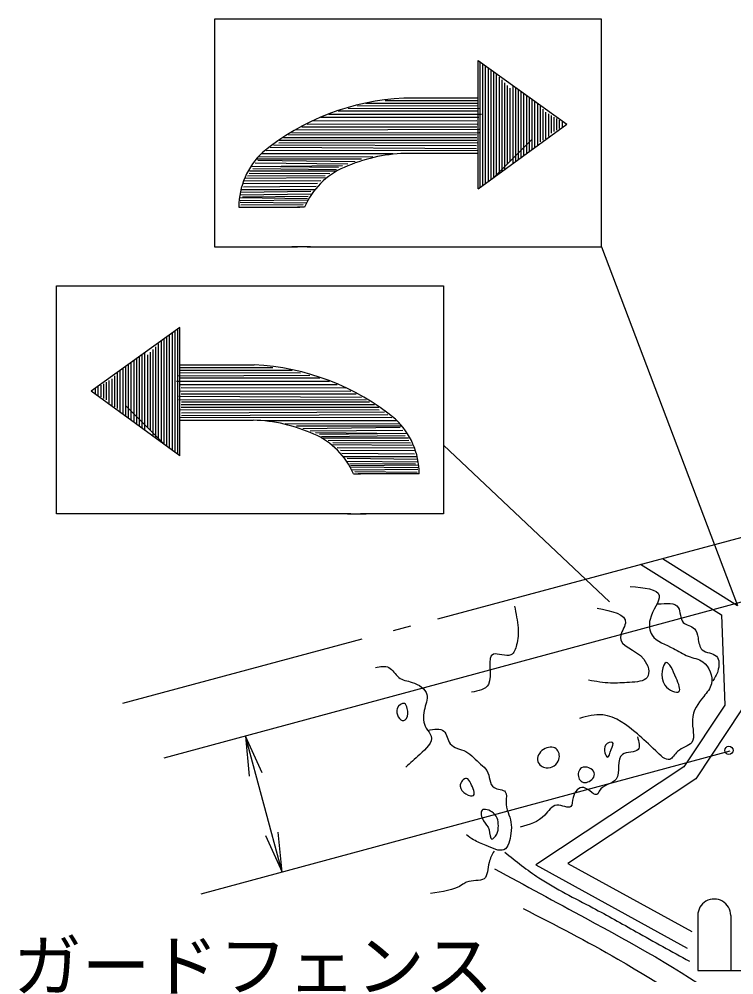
# Model space of a CAD drawing. Units: millimetres, scale not verified. Extents: x 40000 to 680000, y 20000 to 380000.
# Drawn here: x 60531 to 86575, y 299676 to 334492 of the extents above; entities that cross this region are included whole.
import ezdxf
from ezdxf.enums import TextEntityAlignment as Align

# ---------------------------------------------------------------- set-up
doc = ezdxf.new("R2010")
doc.units = ezdxf.units.MM
doc.header["$LTSCALE"] = 1000
for name, color, linetype, lineweight in [('M-BGD', 7, 'Continuous', 25), ('M-BMK-SRVR', 3, 'Continuous', 25), ('M-STR-STR3', 7, 'Continuous', 25), ('M-STR-STRC', 7, 'Continuous', 25)]:
    doc.layers.add(name, color=color, linetype=linetype, lineweight=lineweight)
doc.styles.add('ＭＳ ゴシック', font='')
doc.styles.get('ＭＳ ゴシック').set_extended_font_data('MS Gothic')

# ---------------------------------------------------------------- blocks, each defined once
blk = doc.blocks.new('open_arrow')
at = {"color": 0, "linetype": 'Continuous', "lineweight": -2}
blk.add_lwpolyline([(7.5, 1.25), (0, 0), (7.5, -1.25)], dxfattribs=at)

msp = doc.modelspace()

# ---------------------------------------------------------------- linework, layer by layer
at = {"layer": 'M-BGD'}
for p, q in [((83970, 314845), (86708, 313136)), ((83178, 314633), (86120, 312795)), ((86120, 312795), (86242, 309507)), ((86242, 309507), (84750, 307254)), ((86849, 309336), (85183, 306820)), ((84750, 307254), (79361, 303691)), ((85183, 306820), (80520, 303738)), ((79361, 303691), (84877, 300654)), ((80520, 303738), (85037, 301252)), ((85259, 301840), (85259, 299840)), ((86459, 301840), (86459, 299840)), ((85259, 299840), (87259, 299840))]:
    msp.add_line(p, q, dxfattribs=at)
msp.add_circle((86394, 307854), 150, dxfattribs=at)
msp.add_arc((85859, 301840), 600, 0, 180.0001, dxfattribs=at)
for points, knots in [([(82800, 313830), (83305, 313782), (83809, 313733), (83854, 313496), (83892, 313295), (83601, 312960), (83520, 312621), (83471, 312415), (83499, 312207), (83597, 312055), (83754, 311812), (84088, 311711), (84369, 311567), (84556, 311470), (84720, 311354), (84909, 311284), (85088, 311217), (85291, 311190), (85449, 311078), (85684, 310911), (85823, 310556), (85758, 310281), (85717, 310106), (85593, 309963), (85475, 309818), (85269, 309565), (85077, 309303), (85063, 308969), (85051, 308676), (85174, 308328), (85038, 308146), (84936, 308009), (84690, 307965), (84523, 307811), (84414, 307711), (84339, 307564), (84240, 307528), (84093, 307475), (83895, 307672), (83726, 307837), (83470, 308087), (83281, 308262), (83057, 308454), (82703, 308758), (82262, 309102), (81797, 309149), (81519, 309177), (81234, 309098), (80948, 309020)], [0, 0, 0, 0, 1, 1, 1, 2, 2, 2, 3, 3, 3, 4, 4, 4, 5, 5, 5, 6, 6, 6, 7, 7, 7, 8, 8, 8, 9, 9, 9, 10, 10, 10, 11, 11, 11, 12, 12, 12, 13, 13, 13, 14, 14, 14, 15, 15, 15, 16, 16, 16, 16]), ([(78581, 313110), (78637, 312842), (78693, 312574), (78710, 312313), (78723, 312112), (78712, 311915), (78659, 311695), (78622, 311548), (78567, 311391), (78453, 311335), (78276, 311249), (77959, 311408), (77810, 311361), (77550, 311278), (77800, 310570), (77630, 310255), (77527, 310064), (77269, 310018), (77012, 309972)], [0, 0, 0, 0, 1, 1, 1, 2, 2, 2, 3, 3, 3, 4, 4, 4, 5, 5, 5, 6, 6, 6, 6]), ([(81591, 313033), (82127, 312928), (82662, 312823), (82620, 312493), (82600, 312338), (82453, 312133), (82440, 311978), (82412, 311647), (82997, 311544), (83289, 311181), (83459, 310969), (83530, 310667), (83417, 310512), (83307, 310360), (83021, 310347), (82774, 310332), (82517, 310316), (82303, 310298), (82080, 310306), (81821, 310316), (81552, 310363), (81282, 310409)], [0, 0, 0, 0, 1, 1, 1, 2, 2, 2, 3, 3, 3, 4, 4, 4, 5, 5, 5, 6, 6, 6, 7, 7, 7, 7]), ([(83803, 313187), (84119, 313217), (84434, 313247), (84549, 313059), (84635, 312917), (84607, 312651), (84729, 312518), (84830, 312408), (85033, 312390), (85141, 312287), (85222, 312209), (85248, 312083), (85269, 311952), (85297, 311784), (85316, 311609), (85423, 311515), (85554, 311401), (85815, 311406), (85938, 311284), (86056, 311166), (86047, 310930), (85989, 310744), (85947, 310605), (85878, 310494), (85809, 310383)], [0, 0, 0, 0, 1, 1, 1, 2, 2, 2, 3, 3, 3, 4, 4, 4, 5, 5, 5, 6, 6, 6, 7, 7, 7, 8, 8, 8, 8]), ([(73514, 310872), (73692, 310907), (73870, 310942), (74003, 310872), (74142, 310800), (74232, 310614), (74363, 310512), (74496, 310408), (74672, 310391), (74852, 310332), (75092, 310253), (75339, 310096), (75392, 309895), (75437, 309720), (75336, 309512), (75289, 309303), (75238, 309078), (75248, 308851), (75366, 308660), (75427, 308561), (75517, 308471), (75546, 308377), (75615, 308156), (75354, 307910), (75135, 307708), (74941, 307531), (74781, 307388), (74620, 307245)], [0, 0, 0, 0, 1, 1, 1, 2, 2, 2, 3, 3, 3, 4, 4, 4, 5, 5, 5, 6, 6, 6, 7, 7, 7, 8, 8, 8, 9, 9, 9, 9]), ([(84060, 310229), (83856, 310525), (83973, 311028), (84112, 311052), (84224, 311072), (84351, 310774), (84472, 310486), (84562, 310272), (84649, 310064), (84575, 309998), (84491, 309922), (84200, 310027), (84060, 310229)], [0, 0, 0, 0, 1, 1, 1, 2, 2, 2, 3, 3, 3, 4, 4, 4, 4]), ([(74311, 309380), (74355, 309505), (74489, 309596), (74569, 309560), (74621, 309537), (74650, 309457), (74672, 309380), (74708, 309246), (74721, 309119), (74646, 309020), (74619, 308985), (74581, 308953), (74543, 308943), (74396, 308904), (74242, 309184), (74311, 309380)], [0, 0, 0, 0, 1, 1, 1, 2, 2, 2, 3, 3, 3, 4, 4, 4, 5, 5, 5, 5]), ([(75418, 308583), (75652, 308629), (75887, 308674), (76009, 308557), (76116, 308455), (76137, 308228), (76241, 308094), (76367, 307931), (76615, 307907), (76807, 307811), (77022, 307704), (77165, 307507), (77347, 307348), (77431, 307275), (77523, 307211), (77578, 307117), (77692, 306925), (77652, 306612), (77835, 306499), (77956, 306426), (78172, 306439), (78247, 306345), (78309, 306268), (78275, 306119), (78273, 305985), (78269, 305699), (78409, 305478), (78453, 305239), (78476, 305111), (78472, 304978), (78453, 304827), (78422, 304591), (78354, 304312), (78196, 304236), (78033, 304158), (77775, 304294), (77552, 304390), (77382, 304463), (77231, 304513), (77089, 304596), (77002, 304647), (76917, 304712), (76832, 304776)], [0, 0, 0, 0, 1, 1, 1, 2, 2, 2, 3, 3, 3, 4, 4, 4, 5, 5, 5, 6, 6, 6, 7, 7, 7, 8, 8, 8, 9, 9, 9, 10, 10, 10, 11, 11, 11, 12, 12, 12, 13, 13, 13, 14, 14, 14, 14]), ([(83057, 308351), (83109, 308165), (83161, 307979), (83083, 307888), (82982, 307772), (82667, 307811), (82517, 307708), (82282, 307548), (82452, 307041), (82285, 306808), (82150, 306619), (81792, 306611), (81668, 306371), (81649, 306334), (81636, 306292), (81617, 306268), (81523, 306149), (81297, 306456), (81102, 306499), (80920, 306540), (80765, 306350), (80716, 306139), (80685, 306002), (80697, 305855), (80639, 305805), (80551, 305729), (80302, 305870), (80125, 305856), (79931, 305842), (79823, 305642), (79687, 305496), (79447, 305238), (79117, 305149), (78787, 305059)], [0, 0, 0, 0, 1, 1, 1, 2, 2, 2, 3, 3, 3, 4, 4, 4, 5, 5, 5, 6, 6, 6, 7, 7, 7, 8, 8, 8, 9, 9, 9, 10, 10, 10, 11, 11, 11, 11]), ([(81977, 307605), (81905, 307602), (81795, 307889), (81900, 308043), (81965, 308139), (82113, 308183), (82157, 308146), (82198, 308110), (82146, 308003), (82105, 307888), (82057, 307753), (82027, 307608), (81977, 307605)], [0, 0, 0, 0, 1, 1, 1, 2, 2, 2, 3, 3, 3, 4, 4, 4, 4]), ([(79739, 307220), (79601, 307236), (79469, 307332), (79430, 307451), (79382, 307600), (79482, 307786), (79636, 307888), (79784, 307987), (79982, 308008), (80099, 307914), (80200, 307833), (80241, 307667), (80202, 307528), (80147, 307335), (79938, 307195), (79739, 307220)], [0, 0, 0, 0, 1, 1, 1, 2, 2, 2, 3, 3, 3, 4, 4, 4, 5, 5, 5, 5]), ([(81051, 306705), (80991, 306733), (80945, 306790), (80922, 306859), (80879, 306988), (80915, 307157), (81025, 307220), (81170, 307302), (81444, 307197), (81488, 307040), (81507, 306972), (81483, 306896), (81437, 306834), (81347, 306715), (81171, 306649), (81051, 306705)], [0, 0, 0, 0, 1, 1, 1, 2, 2, 2, 3, 3, 3, 4, 4, 4, 5, 5, 5, 5]), ([(77089, 306216), (76991, 306140), (76608, 306324), (76601, 306551), (76596, 306691), (76735, 306847), (76832, 306834), (76895, 306825), (76941, 306744), (76987, 306654), (77074, 306482), (77164, 306274), (77089, 306216)], [0, 0, 0, 0, 1, 1, 1, 2, 2, 2, 3, 3, 3, 4, 4, 4, 4]), ([(77758, 304622), (77683, 304616), (77691, 304822), (77655, 304956), (77616, 305106), (77521, 305164), (77450, 305290), (77379, 305415), (77331, 305607), (77398, 305676), (77472, 305751), (77682, 305680), (77810, 305573), (77981, 305430), (78002, 305222), (77990, 305033), (77982, 304925), (77964, 304824), (77887, 304725), (77848, 304674), (77794, 304624), (77758, 304622)], [0, 0, 0, 0, 1, 1, 1, 2, 2, 2, 3, 3, 3, 4, 4, 4, 5, 5, 5, 6, 6, 6, 7, 7, 7, 7]), ([(77835, 304184), (77765, 304057), (77694, 303929), (77655, 303773), (77602, 303557), (77609, 303287), (77475, 303181), (77333, 303069), (77033, 303143), (76832, 303053), (76786, 303032), (76746, 303002), (76704, 302975), (76360, 302754), (75940, 302698), (75520, 302641)], [0, 0, 0, 0, 1, 1, 1, 2, 2, 2, 3, 3, 3, 4, 4, 4, 5, 5, 5, 5]), ([(78225, 304142), (78632, 303818), (79040, 303495), (79473, 303211), (80097, 302802), (80774, 302473), (81435, 302122), (81967, 301840), (82489, 301543), (83013, 301248), (83657, 300886), (84305, 300528), (84953, 300171)], [0, 0, 0, 0, 1, 1, 1, 2, 2, 2, 3, 3, 3, 4, 4, 4, 4]), ([(77857, 303538), (78965, 302938), (80072, 302339), (81180, 301738), (82883, 300816), (84588, 299893), (86166, 298761), (86768, 298328), (87353, 297865), (88000, 297515), (88634, 297172), (89329, 296936), (89974, 296615), (91183, 296011), (92219, 295104), (93263, 294226), (94183, 293452), (95109, 292701), (95963, 291872), (96647, 291208), (97284, 290494), (97867, 289725), (98444, 288965), (98967, 288150), (99286, 287267), (99616, 286357), (99728, 285376), (99840, 284394)], [0, 0, 0, 0, 1, 1, 1, 2, 2, 2, 3, 3, 3, 4, 4, 4, 5, 5, 5, 6, 6, 6, 7, 7, 7, 8, 8, 8, 9, 9, 9, 9]), ([(78902, 302091), (80062, 301498), (81222, 300905), (82348, 300253), (83940, 299330), (85464, 298287), (87020, 297304), (87945, 296720), (88881, 296158), (89815, 295581), (90621, 295083), (91426, 294574), (92151, 293973), (92836, 293405), (93451, 292754), (94104, 292135), (94769, 291504), (95475, 290905), (96018, 290182), (96506, 289533), (96863, 288782), (97282, 288076), (97700, 287370), (98180, 286708), (98660, 286047)], [0, 0, 0, 0, 1, 1, 1, 2, 2, 2, 3, 3, 3, 4, 4, 4, 5, 5, 5, 6, 6, 6, 7, 7, 7, 8, 8, 8, 8])]:
    msp.add_open_spline(points, degree=3, knots=knots, dxfattribs=at)
at = {"layer": 'M-BMK-SRVR'}
for p, q in [((75793, 312652), (94384, 317638)), ((74171, 312217), (74800, 312386)), ((64308, 309572), (73036, 311913))]:
    msp.add_line(p, q, dxfattribs=at)
at = {"layer": 'M-STR-STR3'}
for p, q in [((87161, 313341), (65809, 307576)), ((70115, 303415), (68775, 308377)), ((86432, 307820), (67149, 302614))]:
    msp.add_line(p, q, dxfattribs=at)
at = {"layer": 'M-STR-STRC'}
for p, q in [((81754, 334492), (67654, 334492)), ((67654, 334492), (67654, 326192)), ((81754, 334492), (67654, 334492)), ((67654, 334492), (67654, 326192)), ((81754, 326192), (81754, 334492)), ((81754, 326192), (81754, 334492)), ((77254, 332979), (80489, 330660)), ((77254, 328304), (77254, 332979)), ((77254, 332979), (80489, 330660)), ((77254, 328304), (77254, 332979)), ((77329, 328358), (77329, 332925)), ((77329, 328358), (77329, 332925)), ((77429, 328431), (77429, 332854)), ((77429, 328431), (77429, 332854)), ((77529, 328504), (77529, 332782)), ((77529, 328504), (77529, 332782)), ((77629, 328577), (77629, 332710)), ((77629, 328577), (77629, 332710)), ((77729, 328650), (77729, 332639)), ((77729, 328650), (77729, 332639)), ((77829, 328723), (77829, 332575)), ((77829, 328723), (77829, 332575)), ((77929, 328795), (77929, 332475)), ((77929, 328795), (77929, 332475)), ((78029, 328868), (78029, 332375)), ((78029, 328868), (78029, 332375)), ((78129, 328941), (78129, 332275)), ((78129, 328941), (78129, 332275)), ((78229, 329014), (78229, 332175)), ((78229, 329014), (78229, 332175)), ((78329, 329218), (78329, 332075)), ((78329, 329218), (78329, 332075)), ((78429, 329318), (78429, 331975)), ((78429, 329318), (78429, 331975)), ((78529, 329232), (78529, 332065)), ((78529, 329232), (78529, 332065)), ((78629, 329305), (78629, 331993)), ((78629, 329305), (78629, 331993)), ((78727, 329377), (78727, 331923)), ((78727, 329377), (78727, 331923)), ((78827, 329450), (78827, 331851)), ((78827, 329450), (78827, 331851)), ((77264, 331518), (73873, 331518)), ((77264, 331518), (73873, 331518)), ((77260, 331614), (74553, 331614)), ((77260, 331614), (74553, 331614)), ((78927, 329522), (78927, 331780)), ((78927, 329522), (78927, 331780)), ((79027, 329595), (79027, 331708)), ((79027, 329595), (79027, 331708)), ((79127, 329668), (79127, 331636)), ((79127, 329668), (79127, 331636)), ((79227, 329741), (79227, 331564)), ((79227, 329741), (79227, 331564)), ((79327, 329814), (79327, 331493)), ((79327, 329814), (79327, 331493)), ((77264, 331136), (72158, 331136)), ((77264, 331136), (72158, 331136)), ((77331, 331219), (72524, 331236)), ((77331, 331219), (72524, 331236)), ((77264, 331335), (72859, 331318)), ((77264, 331335), (72859, 331318)), ((77264, 331419), (73162, 331419)), ((77264, 331419), (73162, 331419)), ((79427, 329887), (79427, 331421)), ((79427, 329887), (79427, 331421)), ((79527, 330024), (79527, 331319)), ((79527, 330024), (79527, 331319)), ((79627, 330079), (79627, 331214)), ((79627, 330079), (79627, 331214)), ((79727, 330134), (79727, 331100)), ((79727, 330134), (79727, 331100)), ((77214, 330787), (71208, 330779)), ((77214, 330787), (71208, 330779)), ((77281, 330903), (71520, 330903)), ((77281, 330903), (71520, 330903)), ((77281, 330903), (71520, 330903)), ((77281, 330903), (71520, 330903)), ((77380, 331019), (71810, 331017)), ((77380, 331019), (71810, 331017)), ((79827, 330220), (79827, 331042)), ((79827, 330220), (79827, 331042)), ((79927, 330336), (79927, 330984)), ((79927, 330336), (79927, 330984)), ((80027, 330393), (80027, 330926)), ((80027, 330393), (80027, 330926)), ((80027, 330393), (80027, 330926)), ((80027, 330393), (80027, 330926)), ((80127, 330451), (80127, 330869)), ((80127, 330451), (80127, 330869)), ((80227, 330509), (80227, 330811)), ((80227, 330509), (80227, 330811)), ((80327, 330567), (80327, 330753)), ((80327, 330567), (80327, 330753)), ((77297, 330471), (70639, 330441)), ((77297, 330471), (70639, 330441)), ((77214, 330554), (70834, 330554)), ((77214, 330554), (70834, 330554)), ((77247, 330670), (71024, 330653)), ((77247, 330670), (71024, 330653)), ((77254, 328304), (80489, 330660)), ((77254, 328304), (80489, 330660)), ((77214, 330071), (70012, 330071)), ((77214, 330071), (70012, 330071)), ((77214, 330171), (70162, 330171)), ((77214, 330171), (70162, 330171)), ((77197, 330271), (70342, 330261)), ((77197, 330271), (70342, 330261)), ((77297, 330354), (70472, 330342)), ((77297, 330354), (70472, 330342)), ((77845, 328734), (79227, 330116)), ((77845, 328734), (79227, 330116)), ((77845, 328734), (79227, 330116)), ((77845, 328734), (79227, 330116)), ((77264, 329705), (69534, 329691)), ((77264, 329705), (69534, 329691)), ((77197, 329772), (69678, 329810)), ((77197, 329772), (69678, 329810)), ((77197, 329872), (69796, 329905)), ((77197, 329872), (69796, 329905)), ((77247, 329988), (69996, 329972)), ((77247, 329988), (69996, 329972)), ((73006, 329389), (69181, 329389)), ((73006, 329389), (69181, 329389)), ((73422, 329473), (69252, 329461)), ((73422, 329473), (69252, 329461)), ((74153, 329580), (69368, 329589)), ((74153, 329580), (69368, 329589)), ((77254, 329592), (74586, 329597)), ((77254, 329592), (74586, 329597)), ((72312, 329147), (68964, 329112)), ((72312, 329147), (68964, 329112)), ((72174, 329090), (68997, 329123)), ((72174, 329090), (68997, 329123)), ((72091, 329007), (69047, 329040)), ((72091, 329007), (69047, 329040)), ((72507, 329206), (69131, 329240)), ((72507, 329206), (69131, 329240)), ((72773, 329290), (69230, 329339)), ((72773, 329290), (69230, 329339)), ((71739, 328708), (68795, 328690)), ((71739, 328708), (68795, 328690)), ((71688, 328780), (68848, 328774)), ((71688, 328780), (68848, 328774)), ((71858, 328857), (68914, 328874)), ((71858, 328857), (68914, 328874)), ((72091, 328957), (68931, 328957)), ((72091, 328957), (68931, 328957)), ((71408, 328501), (68673, 328491)), ((71408, 328501), (68673, 328491)), ((71354, 328392), (68712, 328376)), ((71354, 328392), (68712, 328376)), ((71530, 328606), (68748, 328591)), ((71530, 328606), (68748, 328591)), ((71043, 327942), (68565, 327976)), ((71043, 327942), (68565, 327976)), ((71186, 328110), (68576, 328076)), ((71186, 328110), (68576, 328076)), ((71160, 328208), (68615, 328176)), ((71160, 328208), (68615, 328176)), ((71307, 328275), (68648, 328275)), ((71307, 328275), (68648, 328275)), ((71060, 328026), (68665, 328009)), ((71060, 328026), (68665, 328009)), ((68532, 327647), (70757, 327647)), ((68532, 327647), (70757, 327647)), ((71051, 327893), (68582, 327876)), ((71051, 327893), (68582, 327876)), ((70998, 327792), (68582, 327810)), ((70998, 327792), (68582, 327810)), ((70877, 327726), (68615, 327709)), ((70877, 327726), (68615, 327709)), ((70930, 327647), (70671, 327647)), ((70930, 327647), (70671, 327647)), ((67654, 326192), (70677, 326192)), ((67654, 326192), (70677, 326192)), ((71153, 326192), (70468, 326192)), ((71153, 326192), (70468, 326192)), ((71026, 326192), (81754, 326192)), ((71026, 326192), (81754, 326192)), ((81754, 326192), (86708, 313136)), ((61890, 324777), (75990, 324777)), ((61890, 316477), (61890, 324777)), ((61890, 324777), (75990, 324777)), ((61890, 316477), (61890, 324777)), ((75990, 324777), (75990, 316477)), ((75990, 324777), (75990, 316477)), ((66390, 323264), (63156, 320945)), ((66390, 323264), (63156, 320945)), ((66215, 318716), (66215, 323138)), ((66215, 318716), (66215, 323138)), ((66315, 318643), (66315, 323210)), ((66315, 318643), (66315, 323210)), ((66390, 318589), (66390, 323264)), ((66390, 318589), (66390, 323264)), ((65715, 319080), (65715, 322760)), ((65715, 319080), (65715, 322760)), ((65815, 319007), (65815, 322860)), ((65815, 319007), (65815, 322860)), ((65915, 318934), (65915, 322923)), ((65915, 318934), (65915, 322923)), ((66015, 318862), (66015, 322995)), ((66015, 318862), (66015, 322995)), ((66115, 318789), (66115, 323067)), ((66115, 318789), (66115, 323067)), ((65415, 319299), (65415, 322460)), ((65415, 319299), (65415, 322460)), ((65515, 319226), (65515, 322560)), ((65515, 319226), (65515, 322560)), ((65615, 319153), (65615, 322660)), ((65615, 319153), (65615, 322660)), ((64717, 319807), (64717, 322064)), ((64717, 319807), (64717, 322064)), ((64817, 319734), (64817, 322136)), ((64817, 319734), (64817, 322136)), ((64917, 319662), (64917, 322208)), ((64917, 319662), (64917, 322208)), ((65015, 319590), (65015, 322278)), ((65015, 319590), (65015, 322278)), ((65115, 319517), (65115, 322350)), ((65115, 319517), (65115, 322350)), ((65215, 319603), (65215, 322260)), ((65215, 319603), (65215, 322260)), ((65315, 319503), (65315, 322360)), ((65315, 319503), (65315, 322360)), ((64217, 320171), (64217, 321706)), ((64217, 320171), (64217, 321706)), ((64317, 320099), (64317, 321777)), ((64317, 320099), (64317, 321777)), ((64417, 320026), (64417, 321849)), ((64417, 320026), (64417, 321849)), ((64517, 319953), (64517, 321921)), ((64517, 319953), (64517, 321921)), ((64617, 319880), (64617, 321993)), ((64617, 319880), (64617, 321993)), ((66380, 321803), (69771, 321803)), ((66380, 321803), (69771, 321803)), ((66380, 321703), (70483, 321703)), ((66380, 321703), (70483, 321703)), ((66384, 321899), (69091, 321899)), ((66384, 321899), (69091, 321899)), ((63917, 320419), (63917, 321384)), ((63917, 320419), (63917, 321384)), ((64017, 320364), (64017, 321499)), ((64017, 320364), (64017, 321499)), ((64117, 320308), (64117, 321603)), ((64117, 320308), (64117, 321603)), ((66314, 321504), (71120, 321521)), ((66314, 321504), (71120, 321521)), ((66380, 321620), (70785, 321603)), ((66380, 321620), (70785, 321603)), ((66380, 321421), (71487, 321421)), ((66380, 321421), (71487, 321421)), ((63317, 320851), (63317, 321038)), ((63317, 320851), (63317, 321038)), ((63417, 320794), (63417, 321096)), ((63417, 320794), (63417, 321096)), ((63517, 320736), (63517, 321153)), ((63517, 320736), (63517, 321153)), ((63617, 320678), (63617, 321211)), ((63617, 320678), (63617, 321211)), ((63617, 320678), (63617, 321211)), ((63617, 320678), (63617, 321211)), ((63717, 320620), (63717, 321269)), ((63717, 320620), (63717, 321269)), ((63817, 320505), (63817, 321327)), ((63817, 320505), (63817, 321327)), ((66264, 321304), (71835, 321302)), ((66264, 321304), (71835, 321302)), ((66364, 321188), (72125, 321188)), ((66364, 321188), (72125, 321188)), ((66364, 321188), (72125, 321188)), ((66364, 321188), (72125, 321188)), ((66430, 321071), (72437, 321064)), ((66430, 321071), (72437, 321064)), ((66430, 321071), (72437, 321064)), ((66430, 321071), (72437, 321064)), ((66390, 318589), (63156, 320945)), ((66390, 318589), (63156, 320945)), ((66347, 320755), (73006, 320726)), ((66347, 320755), (73006, 320726)), ((66347, 320755), (73006, 320726)), ((66347, 320755), (73006, 320726)), ((66397, 320955), (72620, 320938)), ((66397, 320955), (72620, 320938)), ((66397, 320955), (72620, 320938)), ((66397, 320955), (72620, 320938)), ((66430, 320838), (72810, 320838)), ((66430, 320838), (72810, 320838)), ((66430, 320838), (72810, 320838)), ((66430, 320838), (72810, 320838)), ((65800, 319019), (64417, 320401)), ((65800, 319019), (64417, 320401)), ((65800, 319019), (64417, 320401)), ((65800, 319019), (64417, 320401)), ((66347, 320639), (73172, 320626)), ((66347, 320639), (73172, 320626)), ((66347, 320639), (73172, 320626)), ((66347, 320639), (73172, 320626)), ((66430, 320456), (73483, 320456)), ((66430, 320456), (73483, 320456)), ((66430, 320456), (73483, 320456)), ((66430, 320456), (73483, 320456)), ((66430, 320356), (73632, 320356)), ((66430, 320356), (73632, 320356)), ((66447, 320556), (73302, 320546)), ((66447, 320556), (73302, 320546)), ((66447, 320556), (73302, 320546)), ((66447, 320556), (73302, 320546)), ((66380, 319990), (74110, 319976)), ((66380, 319990), (74110, 319976)), ((66397, 320273), (73649, 320256)), ((66397, 320273), (73649, 320256)), ((66447, 320156), (73848, 320190)), ((66447, 320156), (73848, 320190)), ((66447, 320057), (73966, 320095)), ((66447, 320057), (73966, 320095)), ((66390, 319877), (69058, 319882)), ((66390, 319877), (69058, 319882)), ((69491, 319865), (74277, 319874)), ((69491, 319865), (74277, 319874)), ((70223, 319757), (74393, 319746)), ((70223, 319757), (74393, 319746)), ((70638, 319674), (74464, 319674)), ((70638, 319674), (74464, 319674)), ((70871, 319574), (74414, 319624)), ((70871, 319574), (74414, 319624)), ((71137, 319491), (74514, 319524)), ((71137, 319491), (74514, 319524)), ((71333, 319432), (74680, 319397)), ((71333, 319432), (74680, 319397)), ((71470, 319375), (74648, 319408)), ((71470, 319375), (74648, 319408)), ((71553, 319292), (74597, 319325)), ((71553, 319292), (74597, 319325)), ((71553, 319242), (74713, 319242)), ((71553, 319242), (74713, 319242)), ((71786, 319142), (74730, 319159)), ((71786, 319142), (74730, 319159)), ((71905, 318993), (74850, 318975)), ((71905, 318993), (74850, 318975)), ((71957, 319065), (74796, 319059)), ((71957, 319065), (74796, 319059)), ((75990, 318970), (82037, 313261)), ((72114, 318891), (74896, 318876)), ((72114, 318891), (74896, 318876)), ((72236, 318785), (74971, 318776)), ((72236, 318785), (74971, 318776)), ((72290, 318676), (74933, 318661)), ((72290, 318676), (74933, 318661)), ((72337, 318560), (74996, 318560)), ((72337, 318560), (74996, 318560)), ((72459, 318395), (75068, 318360)), ((72459, 318395), (75068, 318360)), ((72485, 318493), (75030, 318461)), ((72485, 318493), (75030, 318461)), ((72584, 318310), (74979, 318294)), ((72584, 318310), (74979, 318294)), ((72601, 318227), (75079, 318260)), ((72601, 318227), (75079, 318260)), ((72593, 318178), (75063, 318161)), ((72593, 318178), (75063, 318161)), ((72647, 318077), (75062, 318094)), ((72647, 318077), (75062, 318094)), ((72715, 317931), (72973, 317931)), ((72715, 317931), (72973, 317931)), ((72767, 318011), (75029, 317994)), ((72767, 318011), (75029, 317994)), ((75113, 317931), (72887, 317931)), ((75113, 317931), (72887, 317931)), ((72618, 316477), (61890, 316477)), ((72618, 316477), (61890, 316477)), ((72491, 316477), (73176, 316477)), ((72491, 316477), (73176, 316477)), ((75990, 316477), (72968, 316477)), ((75990, 316477), (72968, 316477))]:
    msp.add_line(p, q, dxfattribs=at)
for centre, radius, start, end in [((74982, 322776), 8848, 92.7785, 129.1386), ((74982, 322776), 8848, 92.7785, 129.1386), ((71316, 327622), 2784, 133.5783, 179.4868), ((71316, 327622), 2784, 133.5783, 179.4868), ((74735, 323867), 5732, 91.4894, 114.3255), ((74735, 323867), 5732, 91.4894, 114.3255), ((73474, 326545), 2772, 113.372, 156.5914), ((73474, 326545), 2772, 113.372, 156.5914), ((68663, 313061), 8848, 50.8614, 87.2215), ((68663, 313061), 8848, 50.8614, 87.2215), ((68909, 314151), 5732, 65.6745, 88.5106), ((68909, 314151), 5732, 65.6745, 88.5106), ((72328, 317906), 2784, 0.5132, 46.4217), ((72328, 317906), 2784, 0.5132, 46.4217), ((70171, 316830), 2772, 23.4086, 66.628), ((70171, 316830), 2772, 23.4086, 66.628)]:
    msp.add_arc(centre, radius, start, end, dxfattribs=at)

# ---------------------------------------------------------------- block references
at = {"layer": 'M-STR-STR3', "xscale": 193, "yscale": 193}
for p, rotation in [((68775, 308377), 285.1), ((70115, 303415), 105.1)]:
    msp.add_blockref('open_arrow', p, dxfattribs=dict(at, rotation=rotation))

# ---------------------------------------------------------------- texts
at = {"layer": 'M-STR-STR3', "style": 'ＭＳ ゴシック'}
msp.add_text('ガードフェンス', height=1833, dxfattribs=at).set_placement((60308, 298545), align=Align.BOTTOM_LEFT)

doc.saveas('drawing.dxf')
